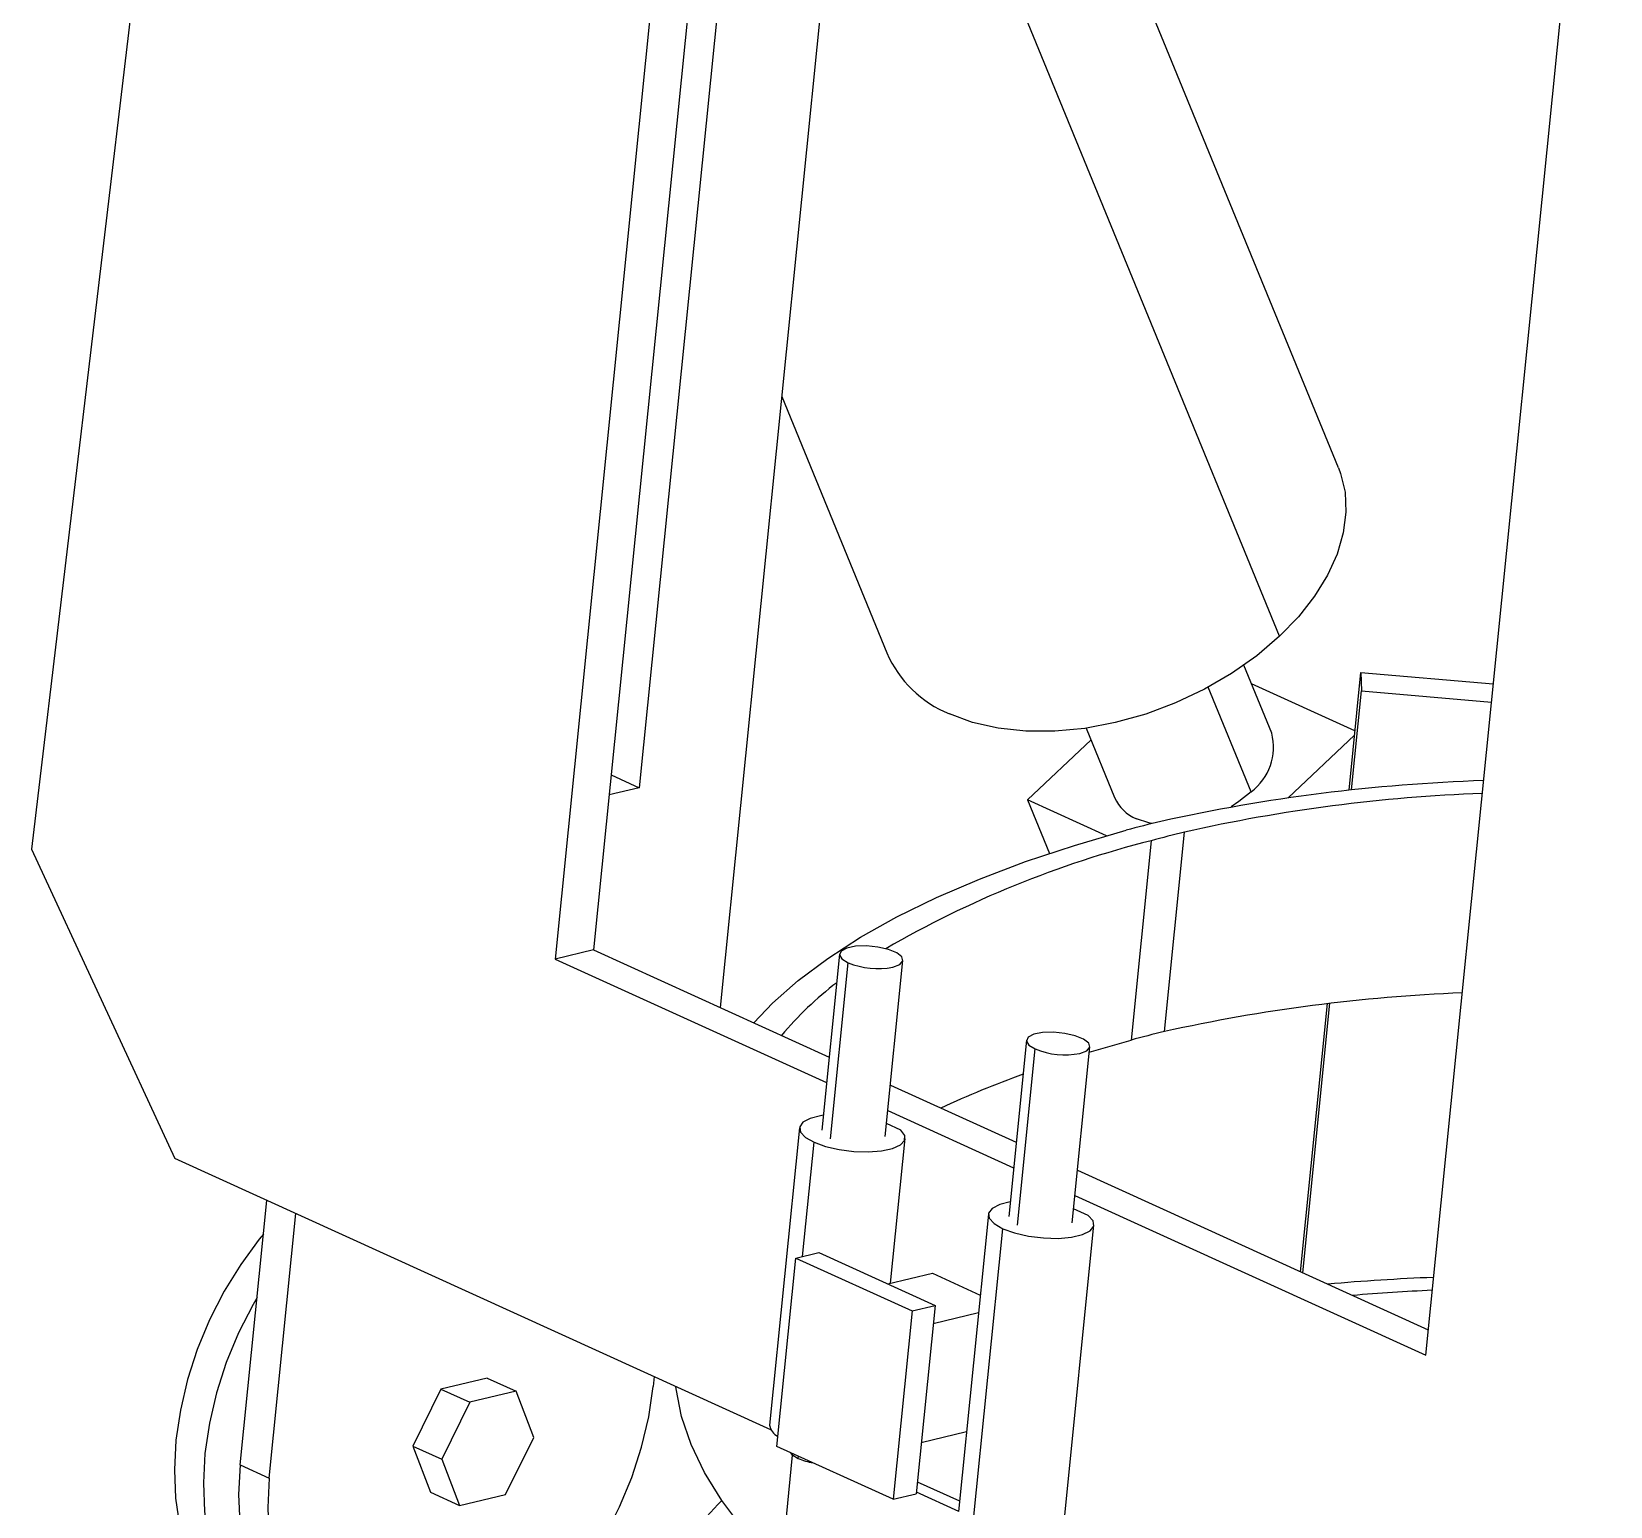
# Model space of a CAD drawing. Header units: inches. Extents: x 0.1 to 8.4, y 0.1 to 10.9.
# Drawn here: x 3.574 to 4.306, y 8.504 to 9.188 of the extents above; entities that cross this region are included whole.
import ezdxf

# ---------------------------------------------------------------- set-up
doc = ezdxf.new("R2010")
doc.units = ezdxf.units.IN
doc.header["$MEASUREMENT"] = 0

msp = doc.modelspace()

# ---------------------------------------------------------------- linework, layer by layer
at = {"color": 7, "linetype": 'Continuous', "lineweight": 25}
for p, q in [((3.90263, 9.60838), (3.81694, 8.75763)), ((3.91924, 9.60081), (3.83475, 8.76188)), ((3.978, 9.57406), (3.89351, 8.73513)), ((3.9294, 9.56628), (3.85596, 8.8371)), ((4.18027, 8.98553), (3.9703, 9.4976)), ((4.22073, 8.57382), (4.30641, 9.42456)), ((3.62087, 9.20305), (3.57413, 8.80855)), ((3.92205, 9.01856), (3.97081, 8.89965)), ((4.1493, 8.86243), (4.13639, 8.89394)), ((4.18517, 8.83597), (4.19066, 8.8905)), ((4.19066, 8.8905), (4.19089, 8.882)), ((4.19066, 8.8905), (4.25209, 8.88525)), ((4.18794, 8.86348), (4.13991, 8.88535)), ((4.18627, 8.83609), (4.19089, 8.882)), ((4.19089, 8.882), (4.25125, 8.87684)), ((4.06326, 8.86474), (4.07645, 8.83256)), ((4.18774, 8.86153), (4.15689, 8.8325)), ((4.0655, 8.85926), (4.03604, 8.83155)), ((3.84292, 8.84303), (3.85596, 8.8371)), ((3.85596, 8.8371), (3.84199, 8.83377)), ((4.07273, 8.81485), (4.03604, 8.83155)), ((4.03604, 8.83155), (4.04625, 8.80666)), ((4.09345, 8.81254), (4.08413, 8.72004)), ((4.09957, 8.72399), (4.10888, 8.81649)), ((3.57413, 8.80855), (3.6406, 8.66512)), ((3.83475, 8.76188), (3.81694, 8.75763)), ((3.83475, 8.76188), (3.94405, 8.71212)), ((3.94887, 8.75997), (3.94065, 8.6783)), ((3.81694, 8.75763), (3.94286, 8.70031)), ((3.97003, 8.67534), (3.97825, 8.75701)), ((4.16267, 8.6126), (4.1752, 8.737)), ((4.16371, 8.61212), (4.1763, 8.73712)), ((4.03558, 8.71995), (4.02735, 8.63828)), ((4.05673, 8.63532), (4.06496, 8.71699)), ((4.0647, 8.71443), (4.08413, 8.72004)), ((3.97243, 8.6992), (4.03081, 8.67262)), ((3.97124, 8.68739), (4.02962, 8.66081)), ((3.93035, 8.67935), (3.91646, 8.54137)), ((3.97728, 8.67829), (3.97063, 8.68132)), ((3.97255, 8.60725), (3.97932, 8.67441)), ((3.91695, 8.53931), (3.6406, 8.66512)), ((4.05919, 8.65971), (4.22191, 8.58563)), ((3.67092, 8.523), (3.68328, 8.64569)), ((4.06425, 8.6387), (4.05739, 8.64182)), ((4.058, 8.6479), (4.22073, 8.57382)), ((3.68438, 8.51687), (3.69673, 8.63956)), ((4.01791, 8.63927), (4.00402, 8.5013)), ((4.05298, 8.49637), (4.06688, 8.63434)), ((4.01069, 8.49459), (4.02459, 8.63256)), ((3.92864, 8.61896), (3.93933, 8.62151)), ((3.93933, 8.62151), (3.99317, 8.597)), ((3.91984, 8.53158), (3.92864, 8.61896)), ((3.92864, 8.61896), (3.98248, 8.59445)), ((3.9713, 8.60695), (3.99192, 8.61187)), ((3.99192, 8.61187), (4.01413, 8.60175)), ((3.98248, 8.59445), (3.97368, 8.50707)), ((3.98248, 8.59445), (3.99317, 8.597)), ((3.99317, 8.597), (3.98436, 8.50962)), ((3.99232, 8.58862), (4.01331, 8.59363)), ((3.78537, 8.56323), (3.764, 8.55814)), ((3.78537, 8.56323), (3.79883, 8.55711)), ((3.8629, 8.56392), (3.86244, 8.55932)), ((3.764, 8.55814), (3.75091, 8.53169)), ((3.764, 8.55814), (3.77746, 8.55201)), ((3.79883, 8.55711), (3.77746, 8.55201)), ((3.8071, 8.53576), (3.79883, 8.55711)), ((3.77746, 8.55201), (3.76437, 8.52557)), ((3.98676, 8.53344), (4.00776, 8.53844)), ((3.75091, 8.53169), (3.75919, 8.51034)), ((3.75091, 8.53169), (3.76437, 8.52557)), ((3.79401, 8.50931), (3.8071, 8.53576)), ((3.97368, 8.50707), (3.91984, 8.53158)), ((3.76437, 8.52557), (3.77265, 8.50422)), ((3.91815, 8.43842), (3.92712, 8.52753)), ((3.67092, 8.523), (3.68438, 8.51687)), ((3.75919, 8.51034), (3.77265, 8.50422)), ((3.77265, 8.50422), (3.79401, 8.50931)), ((3.97368, 8.50707), (3.98436, 8.50962)), ((3.98445, 8.51043), (4.00404, 8.50151)), ((3.98492, 8.51515), (4.00451, 8.50624))]:
    msp.add_line(p, q, dxfattribs=at)
at = {"color": 8, "linetype": 'Continuous', "lineweight": 25}
for p, q in [((4.15293, 8.90736), (3.95859, 9.38133)), ((4.13979, 8.83524), (4.1199, 8.88376)), ((3.94465, 8.67427), (3.95288, 8.75594)), ((4.03136, 8.63425), (4.03958, 8.71592)), ((3.9317, 8.61969), (3.93703, 8.67263)), ((3.92972, 8.52599), (3.92982, 8.52703))]:
    msp.add_line(p, q, dxfattribs=at)
at = {"color": 7, "linetype": 'Continuous', "lineweight": 25, "flags": 128}
for points in [[(4.18027, 8.98553), (4.18124, 8.98294), (4.18332, 8.97417), (4.18375, 8.96491), (4.18251, 8.9553), (4.17963, 8.9455), (4.17515, 8.93566), (4.16915, 8.92592), (4.1617, 8.91644), (4.15293, 8.90736)], [(4.15293, 8.90736), (4.14239, 8.89837), (4.1307, 8.89013), (4.11807, 8.88279), (4.10472, 8.87647), (4.09086, 8.87128), (4.07674, 8.86732), (4.0626, 8.86464), (4.04868, 8.8633), (4.03522, 8.86331), (4.02245, 8.86468), (4.01059, 8.86738), (3.99984, 8.87137)], [(4.13979, 8.83524), (4.13414, 8.83065), (4.1305, 8.82829)], [(3.90904, 8.72806), (3.91772, 8.73712), (3.92972, 8.74773), (3.94337, 8.75797), (3.95863, 8.76781), (3.97548, 8.77724), (3.99387, 8.78624), (4.01374, 8.79477), (4.03507, 8.80282), (4.05779, 8.81037), (4.08184, 8.8174)], [(4.09378, 8.82051), (4.0923, 8.82081), (4.08655, 8.82273)], [(3.97366, 8.75389), (3.97679, 8.75509), (3.9782, 8.75674), (3.97771, 8.75861), (3.97538, 8.76046), (3.97152, 8.76206), (3.96662, 8.76319), (3.96132, 8.76372), (3.95632, 8.76356), (3.95225, 8.76274), (3.94966, 8.76137), (3.94887, 8.75963), (3.94999, 8.75773), (3.95288, 8.75594)], [(4.06036, 8.71387), (4.06349, 8.71507), (4.06491, 8.71672), (4.06442, 8.71859), (4.06209, 8.72044), (4.05822, 8.72204), (4.05332, 8.72317), (4.04803, 8.7237), (4.04302, 8.72354), (4.03896, 8.72272), (4.03636, 8.72135), (4.03558, 8.71961), (4.0367, 8.71771), (4.03958, 8.71592)], [(3.94134, 8.68516), (3.94002, 8.68495), (3.93521, 8.6837), (3.93192, 8.68191), (3.93042, 8.67974), (3.93082, 8.67735), (3.93308, 8.67491), (3.93703, 8.67263)], [(3.93703, 8.67263), (3.94237, 8.67068), (3.94867, 8.66922), (3.95546, 8.66834), (3.96219, 8.66814), (3.96836, 8.66861), (3.97347, 8.66972), (3.97714, 8.67139), (3.97907, 8.67349), (3.97912, 8.67585), (3.97728, 8.67829)], [(4.02802, 8.64495), (4.02318, 8.64377), (4.01968, 8.642), (4.01802, 8.63981), (4.01832, 8.63737), (4.02057, 8.63489), (4.02459, 8.63256)], [(4.02459, 8.63256), (4.03004, 8.63058), (4.0365, 8.6291), (4.04343, 8.62824), (4.05027, 8.62807), (4.05648, 8.62862), (4.06155, 8.62982), (4.06507, 8.63159), (4.06676, 8.63378), (4.06648, 8.63621), (4.06425, 8.6387)], [(3.6817, 8.63), (3.67976, 8.62764), (3.67116, 8.61601), (3.66343, 8.6035), (3.65667, 8.59029), (3.65099, 8.57658), (3.64645, 8.56256), (3.64314, 8.54844), (3.6411, 8.53443), (3.64035, 8.52073), (3.64091, 8.50753), (3.64277, 8.49504), (3.64591, 8.48343), (3.65028, 8.47287), (3.65581, 8.46353), (3.66242, 8.45552), (3.67002, 8.44898), (3.6785, 8.44399), (3.67915, 8.44368)], [(3.67873, 8.60056), (3.67689, 8.59738), (3.67013, 8.58417), (3.66445, 8.57045), (3.65991, 8.55644), (3.6566, 8.54232), (3.65455, 8.5283), (3.65381, 8.5146), (3.65437, 8.5014), (3.65623, 8.48891), (3.65937, 8.4773), (3.66374, 8.46675), (3.66927, 8.4574), (3.67588, 8.44939), (3.68348, 8.44285), (3.69196, 8.43786), (3.70119, 8.4345), (3.70673, 8.43333)], [(3.76183, 8.42312), (3.77264, 8.42652), (3.78347, 8.43154), (3.79415, 8.43812), (3.80453, 8.44615), (3.81445, 8.45553), (3.82378, 8.46611), (3.83237, 8.47774), (3.8401, 8.49025), (3.84686, 8.50346), (3.85254, 8.51717), (3.85708, 8.53119), (3.86039, 8.54531), (3.86244, 8.55932)], [(3.92176, 8.47426), (3.91567, 8.4804), (3.90409, 8.49342), (3.89427, 8.50647), (3.88623, 8.51951), (3.88001, 8.53252), (3.87561, 8.54546), (3.87304, 8.5583), (3.87291, 8.55937)], [(3.92601, 8.52877), (3.9268, 8.52781), (3.92972, 8.52599)], [(3.67092, 8.523), (3.67017, 8.50929), (3.67073, 8.4961), (3.6726, 8.4836), (3.67573, 8.47199), (3.6801, 8.46144), (3.68563, 8.45209), (3.69224, 8.44409), (3.69984, 8.43754), (3.70832, 8.43255), (3.70897, 8.43225)], [(3.68438, 8.51687), (3.68363, 8.50316), (3.68419, 8.48997), (3.68606, 8.47748), (3.68919, 8.46587), (3.69356, 8.45531), (3.69909, 8.44596), (3.7057, 8.43796), (3.7133, 8.43141), (3.72178, 8.42642), (3.73101, 8.42306), (3.74086, 8.42138), (3.75118, 8.4214), (3.76183, 8.42312)], [(3.89429, 8.50644), (3.89247, 8.50465), (3.88228, 8.49341), (3.87387, 8.48186), (3.86727, 8.47001), (3.86248, 8.4579), (3.85953, 8.44557), (3.85841, 8.43303), (3.85914, 8.42032), (3.86171, 8.40749), (3.86611, 8.39455), (3.87234, 8.38154), (3.88037, 8.36849), (3.89019, 8.35545), (3.90177, 8.34243), (3.91508, 8.32948), (3.92656, 8.31951)]]:
    msp.add_lwpolyline(points, dxfattribs=at)
at = {"color": 7, "linetype": 'Continuous', "lineweight": 25}
for centre, radius, start, end in [((4.02006, 8.92116), 0.05374, 203.59853, 247.90715), ((4.12425, 8.85593), 0.02588, 306.90729, 14.54507), ((4.27457, 8.02489), 0.81597, 91.89607, 102.50705), ((4.09357, 8.84004), 0.01868, 203.58582, 247.92002), ((4.27446, 8.08349), 0.75147, 92.09631, 102.72909), ((4.21344, 8.33606), 0.499, 103.39148, 105.29057), ((4.21185, 8.34524), 0.48207, 104.21788, 120.07236), ((4.22032, 8.34843), 0.48113, 103.39179, 105.28959), ((3.9667, 8.78976), 0.03653, 247.76732, 280.97463), ((4.05036, 8.61341), 0.16832, 127.65359, 139.73609), ((4.26866, 7.96398), 0.77859, 92.28205, 102.54335), ((4.211, 8.25594), 0.48113, 103.39179, 105.28959), ((4.05341, 8.74974), 0.03653, 247.76784, 280.97392), ((4.19215, 8.26517), 0.46665, 109.81131, 114.87434), ((4.26275, 7.62573), 0.98497, 92.23327, 95.089), ((4.26679, 7.65609), 0.94887, 92.59919, 94.83232), ((3.92329, 8.5424), 0.00691, 188.51757, 244.4169), ((3.94162, 8.55365), 0.03012, 246.71171, 260.36444)]:
    msp.add_arc(centre, radius, start, end, dxfattribs=at)

doc.saveas('drawing.dxf')
